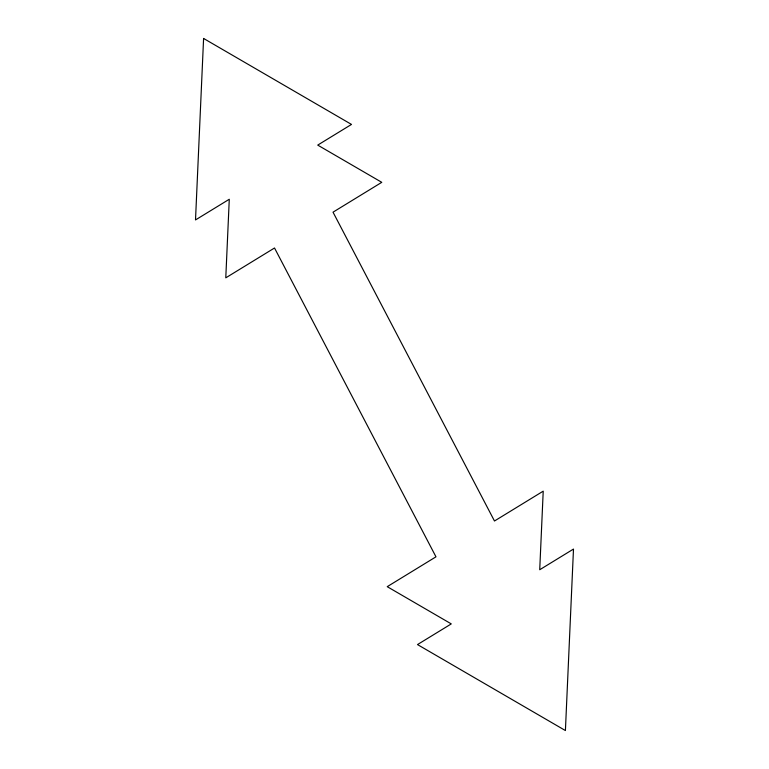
<?xml version="1.0" encoding="UTF-8"?>
<svg xmlns="http://www.w3.org/2000/svg" width="769" height="769" viewBox="0 0 769 769"><rect width="100%" height="100%" fill="white"/><g stroke="black" fill="none" stroke-linecap="round" stroke-linejoin="round"><path stroke-width="1.15" d="M203.593 38.45L195.509 219.934L229.277 199.258L225.778 277.84L274.523 247.993L435.975 556.823L387.23 586.67L451.278 623.899L417.5 644.576L565.407 730.55L573.491 549.066L539.723 569.742L543.222 491.16L494.477 521.007L333.025 212.177L381.77 182.33L317.722 145.101L351.5 124.424L203.593 38.45"/></g></svg>
